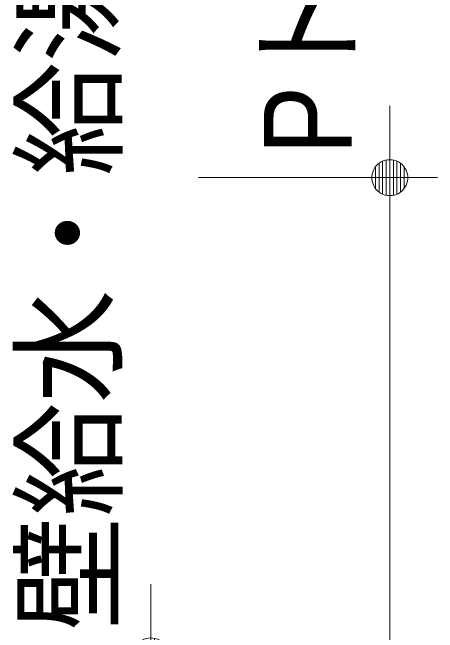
# Model space of a CAD drawing. Units: millimetres, scale not verified. Extents: x -6062 to 6062, y -3045 to 3045.
# Drawn here: x -3180.4 to -3002.5, y -1750.3 to -1490.9 of the extents above; entities that cross this region are included whole.
import ezdxf
from ezdxf.enums import TextEntityAlignment as Align

# ---------------------------------------------------------------- set-up
doc = ezdxf.new("R2010")
doc.units = ezdxf.units.MM
doc.header["$LTSCALE"] = 20
for name, color, linetype, lineweight in [('0-2_2寸法-1', 7, 'Continuous', 9), ('0-3_0', 7, 'Continuous', 9), ('0-4_2寸法-2', 7, 'Continuous', 9)]:
    doc.layers.add(name, color=color, linetype=linetype, lineweight=lineweight)
doc.styles.add('ＭＳ Ｐゴシック', font='')
doc.styles.get('ＭＳ Ｐゴシック').set_extended_font_data('MS PGothic')

# ---------------------------------------------------------------- blocks, each defined once
blk = doc.blocks.new('_Dot')
at = {"layer": '0-3_0'}
for p, q in [((7.99, 6), (-7.99, 6)), ((-10, 0), (-20, 0)), ((9.78, 2), (-9.78, 2)), ((9.16, -3.98), (-9.16, -3.98)), ((6, -7.98), (-6, -7.98))]:
    blk.add_line(p, q, dxfattribs=at)
for points in [[(10, 0), (9.92, 1.25), (9.69, 2.49), (9.3, 3.68), (8.76, 4.82), (8.09, 5.88), (7.29, 6.85), (6.37, 7.71), (5.36, 8.44), (4.26, 9.05), (3.09, 9.51), (1.87, 9.82), (0.63, 9.98), (-0.63, 9.98), (-1.87, 9.82), (-3.09, 9.51), (-4.26, 9.05), (-5.36, 8.44), (-6.37, 7.71), (-7.29, 6.85), (-8.09, 5.88), (-8.76, 4.82), (-9.3, 3.68), (-9.69, 2.49), (-9.92, 1.25), (-10, 0), (0, 0)], [(-10, 0), (-9.92, -1.25), (-9.69, -2.49), (-9.3, -3.68), (-8.76, -4.82), (-8.09, -5.88), (-7.29, -6.85), (-6.37, -7.71), (-5.36, -8.44), (-4.26, -9.05), (-3.09, -9.51), (-1.87, -9.82), (-0.63, -9.98), (0.63, -9.98), (1.87, -9.82), (3.09, -9.51), (4.26, -9.05), (5.36, -8.44), (6.37, -7.71), (7.29, -6.85), (8.09, -5.88), (8.76, -4.82), (9.3, -3.68), (9.69, -2.49), (9.92, -1.25), (10, 0), (0, 0)]]:
    blk.add_lwpolyline(points, close=True, dxfattribs=at)

msp = doc.modelspace()

# ---------------------------------------------------------------- linework, layer by layer
at = {"layer": '0-2_2寸法-1'}
for p, q in [((-3102.5, -1560), (-3002.5, -1560)), ((-3022.5, -1575.01), (-3022.5, -2054.99))]:
    msp.add_line(p, q, dxfattribs=at)
at = {"layer": '0-4_2寸法-2'}
for p, q in [((-3022.5, -1544.99), (-3022.5, -1529.99)), ((-3102.5, -1560), (-3002.5, -1560)), ((-3022.5, -1560), (-3022.5, -2070)), ((-3122.5, -1744.99), (-3122.5, -1729.99))]:
    msp.add_line(p, q, dxfattribs=at)

# ---------------------------------------------------------------- block references
at = {"layer": '0-2_2寸法-1', "xscale": 0.7503418, "yscale": 0.7503418, "rotation": 90}
msp.add_blockref('_Dot', (-3022.5, -1560), dxfattribs=at)
at = {"layer": '0-4_2寸法-2', "xscale": 0.7503418, "yscale": 0.7503418, "rotation": 270}
for p in [(-3022.5, -1560), (-3122.5, -1760)]:
    msp.add_blockref('_Dot', p, dxfattribs=at)

# ---------------------------------------------------------------- texts
at = {"layer": '0-4_2寸法-2', "style": 'ＭＳ Ｐゴシック'}
for s, width, p in [('Pトラップ排水位置', 0.9, (-3027.48, -1550.42)), ('壁給水・給湯位置', 0.95, (-3127.38, -1749.36))]:
    msp.add_text(s, height=36.66, rotation=90, dxfattribs=dict(at, width=width)).set_placement(p, align=Align.BOTTOM_LEFT)

doc.saveas('drawing.dxf')
